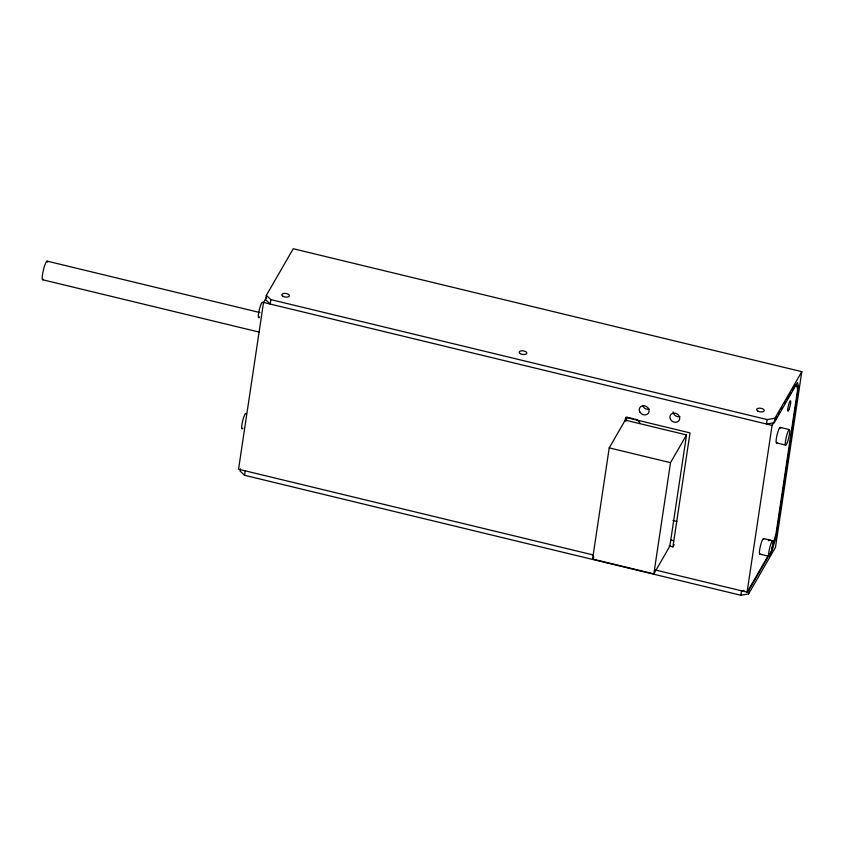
<?xml version="1.0" encoding="UTF-8"?>
<svg xmlns="http://www.w3.org/2000/svg" width="844" height="844" viewBox="0 0 844 844"><rect width="100%" height="100%" fill="white"/><g stroke="black" fill="none" stroke-linecap="round" stroke-linejoin="round"><path stroke-width="1.27" d="M266.134 297.943L263.528 302.437L238.546 469.232L593.374 555.004M240.361 468.81L240.023 471.036L244.549 475.288L740.842 595.263L748.565 593.965L775.478 547.355L801.8 371.666L293.258 248.737L266.345 295.347L265.681 299.799L270.207 304.051L270.871 299.609L266.345 295.347M244.549 475.288L245.214 470.846M592.572 559.055L609.231 447.869L625.256 420.122L686.52 434.934L669.862 546.131L653.847 573.867L592.572 559.055L593.859 556.84M625.087 421.23L625.668 417.337L690.002 432.898L672.921 546.87L669.144 545.952M626.322 420.882L626.892 417.094M653.847 573.867L670.505 462.67L686.52 434.934M740.842 595.263L741.507 590.811L744.081 590.378M801.8 371.666L774.887 418.276L767.164 419.573L766.5 424.015L774.222 422.728L797.453 382.501L798.603 386.679L776.111 536.795L772.46 549.286L749.24 589.513L748.565 593.965M654.86 569.869L747.088 592.161L772.081 425.365L774.022 421.989M774.222 422.728L774.887 418.276M771.806 548.167L775.984 533.883L797.643 389.327L796.409 384.864M672.921 546.87L674.208 544.644M775.33 419.742L777.271 416.366M778.569 414.119L779.867 411.872M781.175 409.625L782.472 407.378M784.414 404.002L785.711 401.755M787.009 399.497L790.912 392.755M792.21 390.508L795.459 384.875M747.088 592.161L767.871 556.164M796.156 386.088L798.603 386.679M270.871 299.609L767.164 419.573M263.528 302.437L772.081 425.365M780.162 427.37L789.351 429.585M47.19 261.144L259.963 312.575M776.491 442.9L785.68 445.126M627.345 417.295L633.739 418.835M42.622 279.744L259.245 332.114M609.231 447.869L670.505 462.67M763.504 538.567L772.693 540.782M672.974 520.495L676.814 521.423M759.832 554.097L769.021 556.312M671.086 540.097L673.607 540.709M43.413 279.174A9.579 1.551 -76.4 0 1 43.445 269.88A9.579 1.551 -76.4 0 1 47.581 262.178M679.895 416.598A5.106 4.42 30 0 1 673.09 411.914M649.258 409.192A5.106 4.42 30 0 1 642.643 405.479M768.8 540.835A5.433 0.876 -76.4 0 1 769.928 540.561M242.893 428.13A7.986 1.287 -76.4 0 1 242.481 421.726A7.986 1.287 -76.4 0 1 246.079 413.813M259.551 316.933A7.986 1.287 -76.4 0 1 259.14 310.529A7.986 1.287 -76.4 0 1 262.737 302.616M776.986 442.541A7.986 1.287 -76.4 0 1 777.166 434.46A7.986 1.287 -76.4 0 1 780.552 428.246M760.054 554.012A7.986 1.287 -76.4 0 1 760.507 545.657A7.986 1.287 -76.4 0 1 763.82 538.957M635.015 419.151A6.383 5.528 30 0 1 639.9 423.213M670.463 419.352A5.106 4.42 30 0 0 679.03 420.597A5.106 4.42 30 0 0 674.968 413.149A5.106 4.42 30 0 0 670.463 419.352M639.826 411.956A5.106 4.42 30 0 0 648.392 413.191A5.106 4.42 30 0 0 644.331 405.753A5.106 4.42 30 0 0 639.826 411.956M789.119 409.34A5.433 0.876 -76.4 0 0 790.585 400.763A5.433 0.876 -76.4 0 0 787.937 407.831A5.433 0.876 -76.4 0 0 789.119 409.34M787.378 442.298A7.986 1.287 -76.4 0 0 789.53 429.691A7.986 1.287 -76.4 0 0 785.637 440.083A7.986 1.287 -76.4 0 0 787.378 442.298M770.72 553.485A7.986 1.287 -76.4 0 0 772.872 540.888A7.986 1.287 -76.4 0 0 768.979 551.269A7.986 1.287 -76.4 0 0 770.72 553.485M757.775 411.039A3.83 1.815 8.5 0 0 764.126 410.933A3.83 1.815 8.5 0 0 759.442 408.158A3.83 1.815 8.5 0 0 757.775 411.039M520.347 353.647A3.83 1.815 8.5 0 0 526.698 353.541A3.83 1.815 8.5 0 0 522.014 350.766A3.83 1.815 8.5 0 0 520.347 353.647M282.93 296.255A3.83 1.815 8.5 0 0 289.27 296.149A3.83 1.815 8.5 0 0 284.597 293.374A3.83 1.815 8.5 0 0 282.93 296.255"/></g></svg>
